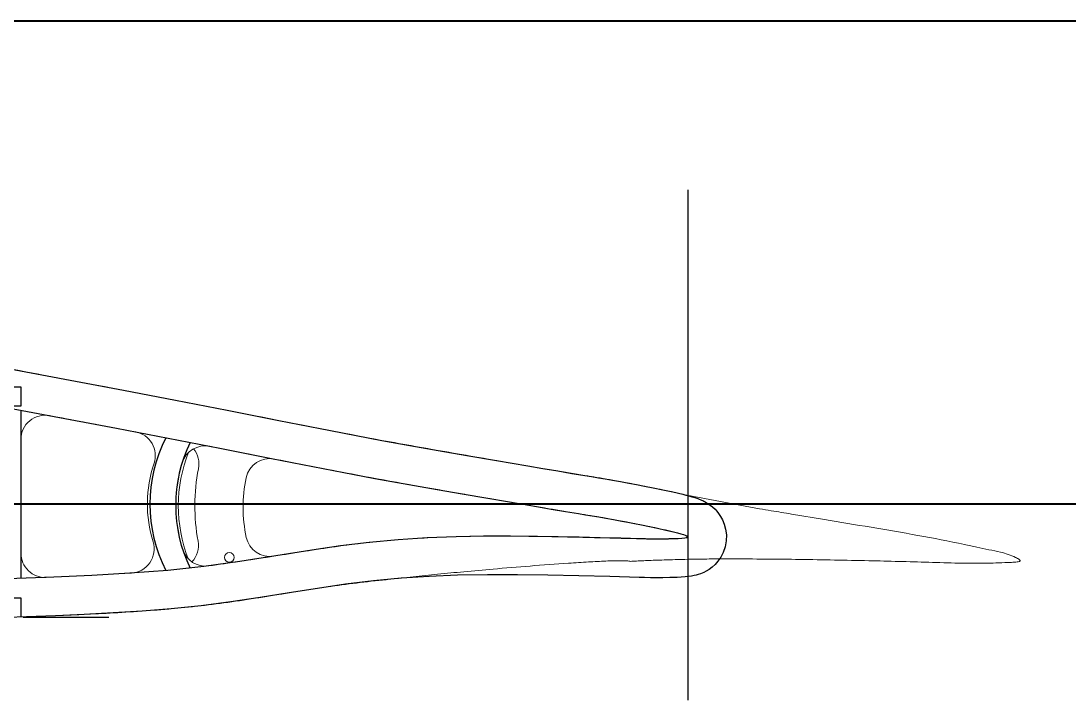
# Model space of a CAD drawing. Header units: millimetres. Extents: x 0 to 841, y -8 to 594.
# Drawn here: x 40.48 to 62.17, y -3.85 to 10.21 of the extents above; entities that cross this region are included whole.
import ezdxf

# ---------------------------------------------------------------- set-up
doc = ezdxf.new("R2010")
doc.units = ezdxf.units.MM
doc.linetypes.add('CENTERX2', pattern=[20.32, 12.7, -2.54, 2.54, -2.54])

msp = doc.modelspace()

# ---------------------------------------------------------------- linework, layer by layer
at = {"color": 7, "linetype": 'Continuous', "lineweight": 40}
for p, q in [((25.079, 10.215), (831.079, 10.215)), ((0.079, 0.215), (841.079, 0.215))]:
    msp.add_line(p, q, dxfattribs=at)
at = {"color": 7, "linetype": 'CENTERX2'}
for p, q in [((54.284, 6.716), (54.284, -3.846)), ((54.284, 6.716), (54.284, -3.846)), ((54.284, 6.716), (54.284, -3.846)), ((54.284, 6.716), (54.284, -3.846)), ((54.284, 6.716), (54.284, -3.846)), ((54.284, 6.716), (54.284, -3.846)), ((54.284, 6.716), (54.284, -3.846)), ((54.284, 6.716), (54.284, -3.846)), ((-0.11, -2.132), (42.301, -2.132)), ((-0.11, -2.132), (42.301, -2.132)), ((-0.11, -2.132), (42.301, -2.132)), ((-0.11, -2.132), (42.301, -2.132)), ((-0.11, -2.132), (42.301, -2.132)), ((-0.11, -2.132), (42.301, -2.132)), ((-0.11, -2.132), (42.301, -2.132)), ((-0.11, -2.132), (42.301, -2.132))]:
    msp.add_line(p, q, dxfattribs=at)
at = {"color": 7, "linetype": 'Continuous'}
for p, q in [((40.084, 2.64), (40.484, 2.64)), ((40.084, 2.64), (40.484, 2.64)), ((40.084, 2.64), (40.484, 2.64)), ((40.084, 2.64), (40.484, 2.64)), ((40.084, 2.64), (40.484, 2.64)), ((40.084, 2.64), (40.484, 2.64)), ((40.084, 2.64), (40.484, 2.64)), ((40.084, 2.64), (40.484, 2.64)), ((40.484, 2.64), (40.484, 2.24)), ((40.484, 2.64), (40.484, 2.24)), ((40.484, 2.64), (40.484, 2.24)), ((40.484, 2.64), (40.484, 2.24)), ((40.484, 2.64), (40.484, 2.24)), ((40.484, 2.64), (40.484, 2.24)), ((40.484, 2.64), (40.484, 2.24)), ((40.484, 2.64), (40.484, 2.24)), ((40.484, 2.24), (40.084, 2.24)), ((40.484, 2.24), (40.084, 2.24)), ((40.484, 2.24), (40.084, 2.24)), ((40.484, 2.24), (40.084, 2.24)), ((40.484, 2.24), (40.084, 2.24)), ((40.484, 2.24), (40.084, 2.24)), ((40.484, 2.24), (40.084, 2.24)), ((40.484, 2.24), (40.084, 2.24)), ((40.484, 2.154), (40.484, -1.326)), ((40.484, 2.154), (40.484, -1.326)), ((40.484, 2.154), (40.484, -1.326)), ((40.484, 2.154), (40.484, -1.326)), ((40.484, 2.154), (40.484, -1.326)), ((40.484, 2.154), (40.484, -1.326)), ((40.484, 2.154), (40.484, -1.326)), ((40.484, 2.154), (40.484, -1.326)), ((40.084, -1.726), (40.484, -1.726)), ((40.084, -1.726), (40.484, -1.726)), ((40.084, -1.726), (40.484, -1.726)), ((40.084, -1.726), (40.484, -1.726)), ((40.084, -1.726), (40.484, -1.726)), ((40.084, -1.726), (40.484, -1.726)), ((40.084, -1.726), (40.484, -1.726)), ((40.084, -1.726), (40.484, -1.726)), ((40.484, -1.726), (40.484, -2.126)), ((40.484, -1.726), (40.484, -2.126)), ((40.484, -1.726), (40.484, -2.126)), ((40.484, -1.726), (40.484, -2.126)), ((40.484, -1.726), (40.484, -2.126)), ((40.484, -1.726), (40.484, -2.126)), ((40.484, -1.726), (40.484, -2.126)), ((40.484, -1.726), (40.484, -2.126))]:
    msp.add_line(p, q, dxfattribs=at)
at = {"color": 7, "linetype": 'Continuous', "lineweight": 15}
for p, q in [((54.484, 0.355), (55.471, 0.17)), ((54.484, 0.355), (55.471, 0.17)), ((56.429, 0.006), (57.111, -0.109)), ((56.429, 0.006), (57.111, -0.109)), ((54.724, -0.925), (55.176, -0.922)), ((54.724, -0.925), (55.176, -0.922)), ((42.774, -1.218), (41.004, -1.306)), ((42.774, -1.218), (41.004, -1.306))]:
    msp.add_line(p, q, dxfattribs=at)
at = {"color": 7, "linetype": 'Continuous', "flags": 128}
for points in [[(39.804, 3.097), (42.609, 2.568), (43.682, 2.362), (44.755, 2.153), (45.824, 1.941), (46.893, 1.732), (47.956, 1.531), (48.535, 1.426), (49.116, 1.323), (49.71, 1.219), (50.324, 1.113), (50.649, 1.057), (50.972, 1.002), (51.288, 0.948), (51.593, 0.897), (51.883, 0.848), (52.155, 0.803), (52.295, 0.781), (52.434, 0.758), (52.577, 0.734), (52.728, 0.708), (52.89, 0.679), (53.067, 0.646), (53.22, 0.617), (53.386, 0.585), (53.567, 0.548), (53.766, 0.507), (53.976, 0.463), (54.182, 0.415), (54.245, 0.399), (54.307, 0.383), (54.368, 0.365), (54.429, 0.346), (54.495, 0.324), (54.571, 0.293), (54.593, 0.283), (54.617, 0.271), (54.644, 0.257), (54.674, 0.239), (54.708, 0.218), (54.748, 0.191), (54.794, 0.154), (54.848, 0.104), (54.884, 0.065), (54.923, 0.017), (54.963, -0.042), (55.003, -0.115), (55.04, -0.204), (55.068, -0.307), (55.083, -0.424), (55.081, -0.548), (55.058, -0.671), (55.018, -0.788), (54.966, -0.889), (54.908, -0.973), (54.849, -1.039), (54.792, -1.091), (54.725, -1.142), (54.666, -1.178), (54.614, -1.204), (54.549, -1.232), (54.497, -1.249), (54.455, -1.261), (54.42, -1.27), (54.389, -1.276), (54.362, -1.281), (54.293, -1.29), (54.233, -1.296), (54.064, -1.306), (53.91, -1.311), (53.768, -1.314), (53.635, -1.314), (53.51, -1.313), (53.391, -1.311), (53.278, -1.308), (52.673, -1.29), (52.028, -1.276), (51.39, -1.263), (50.763, -1.254), (50.137, -1.253), (49.516, -1.263), (48.934, -1.286), (48.356, -1.324), (47.78, -1.379), (47.203, -1.449), (46.622, -1.533), (46.035, -1.626), (45.438, -1.722), (44.831, -1.814), (44.214, -1.893), (43.595, -1.957), (42.99, -2.005), (42.39, -2.043), (41.792, -2.074), (41.196, -2.099), (39.597, -2.158)], [(39.804, 3.097), (42.609, 2.568), (43.682, 2.362), (44.755, 2.153), (45.824, 1.941), (46.893, 1.732), (47.956, 1.531), (48.535, 1.426), (49.116, 1.323), (49.71, 1.219), (50.324, 1.113), (50.649, 1.057), (50.972, 1.002), (51.288, 0.948), (51.593, 0.897), (51.883, 0.848), (52.155, 0.803), (52.295, 0.781), (52.434, 0.758), (52.577, 0.734), (52.728, 0.708), (52.89, 0.679), (53.067, 0.646), (53.22, 0.617), (53.386, 0.585), (53.567, 0.548), (53.766, 0.507), (53.976, 0.463), (54.182, 0.415), (54.245, 0.399), (54.307, 0.383), (54.368, 0.365), (54.429, 0.346), (54.495, 0.324), (54.571, 0.293), (54.593, 0.283), (54.617, 0.271), (54.644, 0.257), (54.674, 0.239), (54.708, 0.218), (54.748, 0.191), (54.794, 0.154), (54.848, 0.104), (54.884, 0.065), (54.923, 0.017), (54.963, -0.042), (55.003, -0.115), (55.04, -0.204), (55.068, -0.307), (55.083, -0.424), (55.081, -0.548), (55.058, -0.671), (55.018, -0.788), (54.966, -0.889), (54.908, -0.973), (54.849, -1.039), (54.792, -1.091), (54.725, -1.142), (54.666, -1.178), (54.614, -1.204), (54.549, -1.232), (54.497, -1.249), (54.455, -1.261), (54.42, -1.27), (54.389, -1.276), (54.362, -1.281), (54.293, -1.29), (54.233, -1.296), (54.064, -1.306), (53.91, -1.311), (53.768, -1.314), (53.635, -1.314), (53.51, -1.313), (53.391, -1.311), (53.278, -1.308), (52.673, -1.29), (52.028, -1.276), (51.39, -1.263), (50.763, -1.254), (50.137, -1.253), (49.516, -1.263), (48.934, -1.286), (48.356, -1.324), (47.78, -1.379), (47.203, -1.449), (46.622, -1.533), (46.035, -1.626), (45.438, -1.722), (44.831, -1.814), (44.214, -1.893), (43.595, -1.957), (42.99, -2.005), (42.39, -2.043), (41.792, -2.074), (41.196, -2.099), (39.597, -2.158)], [(39.804, 3.097), (42.609, 2.568), (43.682, 2.362), (44.755, 2.153), (45.824, 1.941), (46.893, 1.732), (47.956, 1.531), (48.535, 1.426), (49.116, 1.323), (49.71, 1.219), (50.324, 1.113), (50.649, 1.057), (50.972, 1.002), (51.288, 0.948), (51.593, 0.897), (51.883, 0.848), (52.155, 0.803), (52.295, 0.781), (52.434, 0.758), (52.577, 0.734), (52.728, 0.708), (52.89, 0.679), (53.067, 0.646), (53.22, 0.617), (53.386, 0.585), (53.567, 0.548), (53.766, 0.507), (53.976, 0.463), (54.182, 0.415), (54.245, 0.399), (54.307, 0.383), (54.368, 0.365), (54.429, 0.346), (54.495, 0.324), (54.571, 0.293), (54.593, 0.283), (54.617, 0.271), (54.644, 0.257), (54.674, 0.239), (54.708, 0.218), (54.748, 0.191), (54.794, 0.154), (54.848, 0.104), (54.884, 0.065), (54.923, 0.017), (54.963, -0.042), (55.003, -0.115), (55.04, -0.204), (55.068, -0.307), (55.083, -0.424), (55.081, -0.548), (55.058, -0.671), (55.018, -0.788), (54.966, -0.889), (54.908, -0.973), (54.849, -1.039), (54.792, -1.091), (54.725, -1.142), (54.666, -1.178), (54.614, -1.204), (54.549, -1.232), (54.497, -1.249), (54.455, -1.261), (54.42, -1.27), (54.389, -1.276), (54.362, -1.281), (54.293, -1.29), (54.233, -1.296), (54.064, -1.306), (53.91, -1.311), (53.768, -1.314), (53.635, -1.314), (53.51, -1.313), (53.391, -1.311), (53.278, -1.308), (52.673, -1.29), (52.028, -1.276), (51.39, -1.263), (50.763, -1.254), (50.137, -1.253), (49.516, -1.263), (48.934, -1.286), (48.356, -1.324), (47.78, -1.379), (47.203, -1.449), (46.622, -1.533), (46.035, -1.626), (45.438, -1.722), (44.831, -1.814), (44.214, -1.893), (43.595, -1.957), (42.99, -2.005), (42.39, -2.043), (41.792, -2.074), (41.196, -2.099), (39.597, -2.158)], [(39.804, 3.097), (42.609, 2.568), (43.682, 2.362), (44.755, 2.153), (45.824, 1.941), (46.893, 1.732), (47.956, 1.531), (48.535, 1.426), (49.116, 1.323), (49.71, 1.219), (50.324, 1.113), (50.649, 1.057), (50.972, 1.002), (51.288, 0.948), (51.593, 0.897), (51.883, 0.848), (52.155, 0.803), (52.295, 0.781), (52.434, 0.758), (52.577, 0.734), (52.728, 0.708), (52.89, 0.679), (53.067, 0.646), (53.22, 0.617), (53.386, 0.585), (53.567, 0.548), (53.766, 0.507), (53.976, 0.463), (54.182, 0.415), (54.245, 0.399), (54.307, 0.383), (54.368, 0.365), (54.429, 0.346), (54.495, 0.324), (54.571, 0.293), (54.593, 0.283), (54.617, 0.271), (54.644, 0.257), (54.674, 0.239), (54.708, 0.218), (54.748, 0.191), (54.794, 0.154), (54.848, 0.104), (54.884, 0.065), (54.923, 0.017), (54.963, -0.042), (55.003, -0.115), (55.04, -0.204), (55.068, -0.307), (55.083, -0.424), (55.081, -0.548), (55.058, -0.671), (55.018, -0.788), (54.966, -0.889), (54.908, -0.973), (54.849, -1.039), (54.792, -1.091), (54.725, -1.142), (54.666, -1.178), (54.614, -1.204), (54.549, -1.232), (54.497, -1.249), (54.455, -1.261), (54.42, -1.27), (54.389, -1.276), (54.362, -1.281), (54.293, -1.29), (54.233, -1.296), (54.064, -1.306), (53.91, -1.311), (53.768, -1.314), (53.635, -1.314), (53.51, -1.313), (53.391, -1.311), (53.278, -1.308), (52.673, -1.29), (52.028, -1.276), (51.39, -1.263), (50.763, -1.254), (50.137, -1.253), (49.516, -1.263), (48.934, -1.286), (48.356, -1.324), (47.78, -1.379), (47.203, -1.449), (46.622, -1.533), (46.035, -1.626), (45.438, -1.722), (44.831, -1.814), (44.214, -1.893), (43.595, -1.957), (42.99, -2.005), (42.39, -2.043), (41.792, -2.074), (41.196, -2.099), (39.597, -2.158)], [(39.804, 3.097), (42.609, 2.568), (43.682, 2.362), (44.755, 2.153), (45.824, 1.941), (46.893, 1.732), (47.956, 1.531), (48.535, 1.426), (49.116, 1.323), (49.71, 1.219), (50.324, 1.113), (50.649, 1.057), (50.972, 1.002), (51.288, 0.948), (51.593, 0.897), (51.883, 0.848), (52.155, 0.803), (52.295, 0.781), (52.434, 0.758), (52.577, 0.734), (52.728, 0.708), (52.89, 0.679), (53.067, 0.646), (53.22, 0.617), (53.386, 0.585), (53.567, 0.548), (53.766, 0.507), (53.976, 0.463), (54.182, 0.415), (54.245, 0.399), (54.307, 0.383), (54.368, 0.365), (54.429, 0.346), (54.495, 0.324), (54.571, 0.293), (54.593, 0.283), (54.617, 0.271), (54.644, 0.257), (54.674, 0.239), (54.708, 0.218), (54.748, 0.191), (54.794, 0.154), (54.848, 0.104), (54.884, 0.065), (54.923, 0.017), (54.963, -0.042), (55.003, -0.115), (55.04, -0.204), (55.068, -0.307), (55.083, -0.424), (55.081, -0.548), (55.058, -0.671), (55.018, -0.788), (54.966, -0.889), (54.908, -0.973), (54.849, -1.039), (54.792, -1.091), (54.725, -1.142), (54.666, -1.178), (54.614, -1.204), (54.549, -1.232), (54.497, -1.249), (54.455, -1.261), (54.42, -1.27), (54.389, -1.276), (54.362, -1.281), (54.293, -1.29), (54.233, -1.296), (54.064, -1.306), (53.91, -1.311), (53.768, -1.314), (53.635, -1.314), (53.51, -1.313), (53.391, -1.311), (53.278, -1.308), (52.673, -1.29), (52.028, -1.276), (51.39, -1.263), (50.763, -1.254), (50.137, -1.253), (49.516, -1.263), (48.934, -1.286), (48.356, -1.324), (47.78, -1.379), (47.203, -1.449), (46.622, -1.533), (46.035, -1.626), (45.438, -1.722), (44.831, -1.814), (44.214, -1.893), (43.595, -1.957), (42.99, -2.005), (42.39, -2.043), (41.792, -2.074), (41.196, -2.099), (39.597, -2.158)], [(39.804, 3.097), (42.609, 2.568), (43.682, 2.362), (44.755, 2.153), (45.824, 1.941), (46.893, 1.732), (47.956, 1.531), (48.535, 1.426), (49.116, 1.323), (49.71, 1.219), (50.324, 1.113), (50.649, 1.057), (50.972, 1.002), (51.288, 0.948), (51.593, 0.897), (51.883, 0.848), (52.155, 0.803), (52.295, 0.781), (52.434, 0.758), (52.577, 0.734), (52.728, 0.708), (52.89, 0.679), (53.067, 0.646), (53.22, 0.617), (53.386, 0.585), (53.567, 0.548), (53.766, 0.507), (53.976, 0.463), (54.182, 0.415), (54.245, 0.399), (54.307, 0.383), (54.368, 0.365), (54.429, 0.346), (54.495, 0.324), (54.571, 0.293), (54.593, 0.283), (54.617, 0.271), (54.644, 0.257), (54.674, 0.239), (54.708, 0.218), (54.748, 0.191), (54.794, 0.154), (54.848, 0.104), (54.884, 0.065), (54.923, 0.017), (54.963, -0.042), (55.003, -0.115), (55.04, -0.204), (55.068, -0.307), (55.083, -0.424), (55.081, -0.548), (55.058, -0.671), (55.018, -0.788), (54.966, -0.889), (54.908, -0.973), (54.849, -1.039), (54.792, -1.091), (54.725, -1.142), (54.666, -1.178), (54.614, -1.204), (54.549, -1.232), (54.497, -1.249), (54.455, -1.261), (54.42, -1.27), (54.389, -1.276), (54.362, -1.281), (54.293, -1.29), (54.233, -1.296), (54.064, -1.306), (53.91, -1.311), (53.768, -1.314), (53.635, -1.314), (53.51, -1.313), (53.391, -1.311), (53.278, -1.308), (52.673, -1.29), (52.028, -1.276), (51.39, -1.263), (50.763, -1.254), (50.137, -1.253), (49.516, -1.263), (48.934, -1.286), (48.356, -1.324), (47.78, -1.379), (47.203, -1.449), (46.622, -1.533), (46.035, -1.626), (45.438, -1.722), (44.831, -1.814), (44.214, -1.893), (43.595, -1.957), (42.99, -2.005), (42.39, -2.043), (41.792, -2.074), (41.196, -2.099), (39.597, -2.158)], [(39.804, 3.097), (42.609, 2.568), (43.682, 2.362), (44.755, 2.153), (45.824, 1.941), (46.893, 1.732), (47.956, 1.531), (48.535, 1.426), (49.116, 1.323), (49.71, 1.219), (50.324, 1.113), (50.649, 1.057), (50.972, 1.002), (51.288, 0.948), (51.593, 0.897), (51.883, 0.848), (52.155, 0.803), (52.295, 0.781), (52.434, 0.758), (52.577, 0.734), (52.728, 0.708), (52.89, 0.679), (53.067, 0.646), (53.22, 0.617), (53.386, 0.585), (53.567, 0.548), (53.766, 0.507), (53.976, 0.463), (54.182, 0.415), (54.245, 0.399), (54.307, 0.383), (54.368, 0.365), (54.429, 0.346), (54.495, 0.324), (54.571, 0.293), (54.593, 0.283), (54.617, 0.271), (54.644, 0.257), (54.674, 0.239), (54.708, 0.218), (54.748, 0.191), (54.794, 0.154), (54.848, 0.104), (54.884, 0.065), (54.923, 0.017), (54.963, -0.042), (55.003, -0.115), (55.04, -0.204), (55.068, -0.307), (55.083, -0.424), (55.081, -0.548), (55.058, -0.671), (55.018, -0.788), (54.966, -0.889), (54.908, -0.973), (54.849, -1.039), (54.792, -1.091), (54.725, -1.142), (54.666, -1.178), (54.614, -1.204), (54.549, -1.232), (54.497, -1.249), (54.455, -1.261), (54.42, -1.27), (54.389, -1.276), (54.362, -1.281), (54.293, -1.29), (54.233, -1.296), (54.064, -1.306), (53.91, -1.311), (53.768, -1.314), (53.635, -1.314), (53.51, -1.313), (53.391, -1.311), (53.278, -1.308), (52.673, -1.29), (52.028, -1.276), (51.39, -1.263), (50.763, -1.254), (50.137, -1.253), (49.516, -1.263), (48.934, -1.286), (48.356, -1.324), (47.78, -1.379), (47.203, -1.449), (46.622, -1.533), (46.035, -1.626), (45.438, -1.722), (44.831, -1.814), (44.214, -1.893), (43.595, -1.957), (42.99, -2.005), (42.39, -2.043), (41.792, -2.074), (41.196, -2.099), (39.597, -2.158)], [(39.804, 3.097), (42.609, 2.568), (43.682, 2.362), (44.755, 2.153), (45.824, 1.941), (46.893, 1.732), (47.956, 1.531), (48.535, 1.426), (49.116, 1.323), (49.71, 1.219), (50.324, 1.113), (50.649, 1.057), (50.972, 1.002), (51.288, 0.948), (51.593, 0.897), (51.883, 0.848), (52.155, 0.803), (52.295, 0.781), (52.434, 0.758), (52.577, 0.734), (52.728, 0.708), (52.89, 0.679), (53.067, 0.646), (53.22, 0.617), (53.386, 0.585), (53.567, 0.548), (53.766, 0.507), (53.976, 0.463), (54.182, 0.415), (54.245, 0.399), (54.307, 0.383), (54.368, 0.365), (54.429, 0.346), (54.495, 0.324), (54.571, 0.293), (54.593, 0.283), (54.617, 0.271), (54.644, 0.257), (54.674, 0.239), (54.708, 0.218), (54.748, 0.191), (54.794, 0.154), (54.848, 0.104), (54.884, 0.065), (54.923, 0.017), (54.963, -0.042), (55.003, -0.115), (55.04, -0.204), (55.068, -0.307), (55.083, -0.424), (55.081, -0.548), (55.058, -0.671), (55.018, -0.788), (54.966, -0.889), (54.908, -0.973), (54.849, -1.039), (54.792, -1.091), (54.725, -1.142), (54.666, -1.178), (54.614, -1.204), (54.549, -1.232), (54.497, -1.249), (54.455, -1.261), (54.42, -1.27), (54.389, -1.276), (54.362, -1.281), (54.293, -1.29), (54.233, -1.296), (54.064, -1.306), (53.91, -1.311), (53.768, -1.314), (53.635, -1.314), (53.51, -1.313), (53.391, -1.311), (53.278, -1.308), (52.673, -1.29), (52.028, -1.276), (51.39, -1.263), (50.763, -1.254), (50.137, -1.253), (49.516, -1.263), (48.934, -1.286), (48.356, -1.324), (47.78, -1.379), (47.203, -1.449), (46.622, -1.533), (46.035, -1.626), (45.438, -1.722), (44.831, -1.814), (44.214, -1.893), (43.595, -1.957), (42.99, -2.005), (42.39, -2.043), (41.792, -2.074), (41.196, -2.099), (39.597, -2.158)], [(39.656, 2.31), (42.46, 1.782), (43.531, 1.577), (44.6, 1.368), (45.669, 1.157), (46.741, 0.947), (47.811, 0.744), (48.393, 0.638), (48.978, 0.535), (49.573, 0.431), (50.188, 0.325), (50.513, 0.269), (50.837, 0.214), (51.154, 0.16), (51.46, 0.108), (51.752, 0.059), (52.025, 0.014), (52.165, -0.009), (52.303, -0.032), (52.444, -0.055), (52.59, -0.08), (52.747, -0.108), (52.92, -0.14), (53.046, -0.164), (53.182, -0.191), (53.33, -0.22), (53.49, -0.252), (53.661, -0.288), (53.832, -0.325), (53.991, -0.362), (54.071, -0.382), (54.141, -0.402), (54.199, -0.42), (54.23, -0.432), (54.255, -0.443), (54.279, -0.458), (54.284, -0.47), (54.273, -0.481), (54.253, -0.487), (54.224, -0.493), (54.164, -0.499), (54.032, -0.507), (53.892, -0.511), (53.76, -0.514), (53.637, -0.514), (53.521, -0.513), (53.409, -0.511), (53.301, -0.508), (52.899, -0.496), (52.471, -0.485), (52.034, -0.476), (51.603, -0.467), (51.176, -0.459), (50.617, -0.453), (50.056, -0.453), (49.494, -0.463), (48.892, -0.487), (48.292, -0.527), (47.693, -0.583), (47.096, -0.656), (46.501, -0.742), (45.758, -0.86), (45.016, -0.978), (44.271, -1.081), (43.523, -1.16), (42.738, -1.22), (41.951, -1.265), (41.164, -1.3), (39.248, -1.371)], [(39.656, 2.31), (42.46, 1.782), (43.531, 1.577), (44.6, 1.368), (45.669, 1.157), (46.741, 0.947), (47.811, 0.744), (48.393, 0.638), (48.978, 0.535), (49.573, 0.431), (50.188, 0.325), (50.513, 0.269), (50.837, 0.214), (51.154, 0.16), (51.46, 0.108), (51.752, 0.059), (52.025, 0.014), (52.165, -0.009), (52.303, -0.032), (52.444, -0.055), (52.59, -0.08), (52.747, -0.108), (52.92, -0.14), (53.046, -0.164), (53.182, -0.191), (53.33, -0.22), (53.49, -0.252), (53.661, -0.288), (53.832, -0.325), (53.991, -0.362), (54.071, -0.382), (54.141, -0.402), (54.199, -0.42), (54.23, -0.432), (54.255, -0.443), (54.279, -0.458), (54.284, -0.47), (54.273, -0.481), (54.253, -0.487), (54.224, -0.493), (54.164, -0.499), (54.032, -0.507), (53.892, -0.511), (53.76, -0.514), (53.637, -0.514), (53.521, -0.513), (53.409, -0.511), (53.301, -0.508), (52.899, -0.496), (52.471, -0.485), (52.034, -0.476), (51.603, -0.467), (51.176, -0.459), (50.617, -0.453), (50.056, -0.453), (49.494, -0.463), (48.892, -0.487), (48.292, -0.527), (47.693, -0.583), (47.096, -0.656), (46.501, -0.742), (45.758, -0.86), (45.016, -0.978), (44.271, -1.081), (43.523, -1.16), (42.738, -1.22), (41.951, -1.265), (41.164, -1.3), (39.248, -1.371)], [(39.656, 2.31), (42.46, 1.782), (43.531, 1.577), (44.6, 1.368), (45.669, 1.157), (46.741, 0.947), (47.811, 0.744), (48.393, 0.638), (48.978, 0.535), (49.573, 0.431), (50.188, 0.325), (50.513, 0.269), (50.837, 0.214), (51.154, 0.16), (51.46, 0.108), (51.752, 0.059), (52.025, 0.014), (52.165, -0.009), (52.303, -0.032), (52.444, -0.055), (52.59, -0.08), (52.747, -0.108), (52.92, -0.14), (53.046, -0.164), (53.182, -0.191), (53.33, -0.22), (53.49, -0.252), (53.661, -0.288), (53.832, -0.325), (53.991, -0.362), (54.071, -0.382), (54.141, -0.402), (54.199, -0.42), (54.23, -0.432), (54.255, -0.443), (54.279, -0.458), (54.284, -0.47), (54.273, -0.481), (54.253, -0.487), (54.224, -0.493), (54.164, -0.499), (54.032, -0.507), (53.892, -0.511), (53.76, -0.514), (53.637, -0.514), (53.521, -0.513), (53.409, -0.511), (53.301, -0.508), (52.899, -0.496), (52.471, -0.485), (52.034, -0.476), (51.603, -0.467), (51.176, -0.459), (50.617, -0.453), (50.056, -0.453), (49.494, -0.463), (48.892, -0.487), (48.292, -0.527), (47.693, -0.583), (47.096, -0.656), (46.501, -0.742), (45.758, -0.86), (45.016, -0.978), (44.271, -1.081), (43.523, -1.16), (42.738, -1.22), (41.951, -1.265), (41.164, -1.3), (39.248, -1.371)], [(39.656, 2.31), (42.46, 1.782), (43.531, 1.577), (44.6, 1.368), (45.669, 1.157), (46.741, 0.947), (47.811, 0.744), (48.393, 0.638), (48.978, 0.535), (49.573, 0.431), (50.188, 0.325), (50.513, 0.269), (50.837, 0.214), (51.154, 0.16), (51.46, 0.108), (51.752, 0.059), (52.025, 0.014), (52.165, -0.009), (52.303, -0.032), (52.444, -0.055), (52.59, -0.08), (52.747, -0.108), (52.92, -0.14), (53.046, -0.164), (53.182, -0.191), (53.33, -0.22), (53.49, -0.252), (53.661, -0.288), (53.832, -0.325), (53.991, -0.362), (54.071, -0.382), (54.141, -0.402), (54.199, -0.42), (54.23, -0.432), (54.255, -0.443), (54.279, -0.458), (54.284, -0.47), (54.273, -0.481), (54.253, -0.487), (54.224, -0.493), (54.164, -0.499), (54.032, -0.507), (53.892, -0.511), (53.76, -0.514), (53.637, -0.514), (53.521, -0.513), (53.409, -0.511), (53.301, -0.508), (52.899, -0.496), (52.471, -0.485), (52.034, -0.476), (51.603, -0.467), (51.176, -0.459), (50.617, -0.453), (50.056, -0.453), (49.494, -0.463), (48.892, -0.487), (48.292, -0.527), (47.693, -0.583), (47.096, -0.656), (46.501, -0.742), (45.758, -0.86), (45.016, -0.978), (44.271, -1.081), (43.523, -1.16), (42.738, -1.22), (41.951, -1.265), (41.164, -1.3), (39.248, -1.371)], [(39.656, 2.31), (42.46, 1.782), (43.531, 1.577), (44.6, 1.368), (45.669, 1.157), (46.741, 0.947), (47.811, 0.744), (48.393, 0.638), (48.978, 0.535), (49.573, 0.431), (50.188, 0.325), (50.513, 0.269), (50.837, 0.214), (51.154, 0.16), (51.46, 0.108), (51.752, 0.059), (52.025, 0.014), (52.165, -0.009), (52.303, -0.032), (52.444, -0.055), (52.59, -0.08), (52.747, -0.108), (52.92, -0.14), (53.046, -0.164), (53.182, -0.191), (53.33, -0.22), (53.49, -0.252), (53.661, -0.288), (53.832, -0.325), (53.991, -0.362), (54.071, -0.382), (54.141, -0.402), (54.199, -0.42), (54.23, -0.432), (54.255, -0.443), (54.279, -0.458), (54.284, -0.47), (54.273, -0.481), (54.253, -0.487), (54.224, -0.493), (54.164, -0.499), (54.032, -0.507), (53.892, -0.511), (53.76, -0.514), (53.637, -0.514), (53.521, -0.513), (53.409, -0.511), (53.301, -0.508), (52.899, -0.496), (52.471, -0.485), (52.034, -0.476), (51.603, -0.467), (51.176, -0.459), (50.617, -0.453), (50.056, -0.453), (49.494, -0.463), (48.892, -0.487), (48.292, -0.527), (47.693, -0.583), (47.096, -0.656), (46.501, -0.742), (45.758, -0.86), (45.016, -0.978), (44.271, -1.081), (43.523, -1.16), (42.738, -1.22), (41.951, -1.265), (41.164, -1.3), (39.248, -1.371)], [(39.656, 2.31), (42.46, 1.782), (43.531, 1.577), (44.6, 1.368), (45.669, 1.157), (46.741, 0.947), (47.811, 0.744), (48.393, 0.638), (48.978, 0.535), (49.573, 0.431), (50.188, 0.325), (50.513, 0.269), (50.837, 0.214), (51.154, 0.16), (51.46, 0.108), (51.752, 0.059), (52.025, 0.014), (52.165, -0.009), (52.303, -0.032), (52.444, -0.055), (52.59, -0.08), (52.747, -0.108), (52.92, -0.14), (53.046, -0.164), (53.182, -0.191), (53.33, -0.22), (53.49, -0.252), (53.661, -0.288), (53.832, -0.325), (53.991, -0.362), (54.071, -0.382), (54.141, -0.402), (54.199, -0.42), (54.23, -0.432), (54.255, -0.443), (54.279, -0.458), (54.284, -0.47), (54.273, -0.481), (54.253, -0.487), (54.224, -0.493), (54.164, -0.499), (54.032, -0.507), (53.892, -0.511), (53.76, -0.514), (53.637, -0.514), (53.521, -0.513), (53.409, -0.511), (53.301, -0.508), (52.899, -0.496), (52.471, -0.485), (52.034, -0.476), (51.603, -0.467), (51.176, -0.459), (50.617, -0.453), (50.056, -0.453), (49.494, -0.463), (48.892, -0.487), (48.292, -0.527), (47.693, -0.583), (47.096, -0.656), (46.501, -0.742), (45.758, -0.86), (45.016, -0.978), (44.271, -1.081), (43.523, -1.16), (42.738, -1.22), (41.951, -1.265), (41.164, -1.3), (39.248, -1.371)], [(39.656, 2.31), (42.46, 1.782), (43.531, 1.577), (44.6, 1.368), (45.669, 1.157), (46.741, 0.947), (47.811, 0.744), (48.393, 0.638), (48.978, 0.535), (49.573, 0.431), (50.188, 0.325), (50.513, 0.269), (50.837, 0.214), (51.154, 0.16), (51.46, 0.108), (51.752, 0.059), (52.025, 0.014), (52.165, -0.009), (52.303, -0.032), (52.444, -0.055), (52.59, -0.08), (52.747, -0.108), (52.92, -0.14), (53.046, -0.164), (53.182, -0.191), (53.33, -0.22), (53.49, -0.252), (53.661, -0.288), (53.832, -0.325), (53.991, -0.362), (54.071, -0.382), (54.141, -0.402), (54.199, -0.42), (54.23, -0.432), (54.255, -0.443), (54.279, -0.458), (54.284, -0.47), (54.273, -0.481), (54.253, -0.487), (54.224, -0.493), (54.164, -0.499), (54.032, -0.507), (53.892, -0.511), (53.76, -0.514), (53.637, -0.514), (53.521, -0.513), (53.409, -0.511), (53.301, -0.508), (52.899, -0.496), (52.471, -0.485), (52.034, -0.476), (51.603, -0.467), (51.176, -0.459), (50.617, -0.453), (50.056, -0.453), (49.494, -0.463), (48.892, -0.487), (48.292, -0.527), (47.693, -0.583), (47.096, -0.656), (46.501, -0.742), (45.758, -0.86), (45.016, -0.978), (44.271, -1.081), (43.523, -1.16), (42.738, -1.22), (41.951, -1.265), (41.164, -1.3), (39.248, -1.371)], [(39.656, 2.31), (42.46, 1.782), (43.531, 1.577), (44.6, 1.368), (45.669, 1.157), (46.741, 0.947), (47.811, 0.744), (48.393, 0.638), (48.978, 0.535), (49.573, 0.431), (50.188, 0.325), (50.513, 0.269), (50.837, 0.214), (51.154, 0.16), (51.46, 0.108), (51.752, 0.059), (52.025, 0.014), (52.165, -0.009), (52.303, -0.032), (52.444, -0.055), (52.59, -0.08), (52.747, -0.108), (52.92, -0.14), (53.046, -0.164), (53.182, -0.191), (53.33, -0.22), (53.49, -0.252), (53.661, -0.288), (53.832, -0.325), (53.991, -0.362), (54.071, -0.382), (54.141, -0.402), (54.199, -0.42), (54.23, -0.432), (54.255, -0.443), (54.279, -0.458), (54.284, -0.47), (54.273, -0.481), (54.253, -0.487), (54.224, -0.493), (54.164, -0.499), (54.032, -0.507), (53.892, -0.511), (53.76, -0.514), (53.637, -0.514), (53.521, -0.513), (53.409, -0.511), (53.301, -0.508), (52.899, -0.496), (52.471, -0.485), (52.034, -0.476), (51.603, -0.467), (51.176, -0.459), (50.617, -0.453), (50.056, -0.453), (49.494, -0.463), (48.892, -0.487), (48.292, -0.527), (47.693, -0.583), (47.096, -0.656), (46.501, -0.742), (45.758, -0.86), (45.016, -0.978), (44.271, -1.081), (43.523, -1.16), (42.738, -1.22), (41.951, -1.265), (41.164, -1.3), (39.248, -1.371)]]:
    msp.add_lwpolyline(points, dxfattribs=at)
at = {"color": 7, "linetype": 'Continuous', "lineweight": 15}
msp.add_circle((44.796, -0.893), 0.1, dxfattribs=at)
msp.add_circle((44.796, -0.893), 0.1, dxfattribs=at)
for centre, radius, start, end in [((40.984, 1.551), 0.5, 79.3386, 180), ((40.984, 1.551), 0.5, 79.3386, 180), ((42.765, 1.215), 0.5, 341.4449, 79.2015), ((42.765, 1.215), 0.5, 341.4449, 79.2015), ((44.297, 0.918), 0.5, 78.9003, 162.993), ((44.297, 0.918), 0.5, 78.9003, 162.993), ((43.667, 1.041), 0.5, 348.9325, 39.0543), ((43.667, 1.041), 0.5, 348.9325, 39.0543), ((46.741, 0.171), 3, 158.2364, 201.376), ((46.741, 0.171), 3, 158.2364, 201.376), ((45.633, 0.654), 0.5, 78.8004, 168.33), ((45.633, 0.654), 0.5, 78.8004, 168.33), ((45.755, 0.211), 2.654, 161.4449, 197.1536), ((45.755, 0.211), 2.654, 161.4449, 197.1536), ((46.687, 0.187), 3, 162.993, 197.6999), ((46.687, 0.187), 3, 162.993, 197.6999), ((48.093, 0.175), 4.01, 168.9325, 190.4871), ((48.093, 0.175), 4.01, 168.9325, 190.4871), ((48.082, 0.148), 3, 168.33, 192.049), ((48.082, 0.148), 3, 168.33, 192.049), ((42.741, -0.719), 0.5, 273.7726, 17.1536), ((42.741, -0.719), 0.5, 273.7726, 17.1536), ((43.658, -0.645), 0.5, 317.0468, 10.4871), ((43.658, -0.645), 0.5, 317.0468, 10.4871), ((45.637, -0.374), 0.5, 192.049, 279.1972), ((45.637, -0.374), 0.5, 192.049, 279.1972), ((40.984, -0.807), 0.5, 180, 272.2179), ((40.984, -0.807), 0.5, 180, 272.2179), ((44.306, -0.573), 0.5, 197.6999, 277.2907), ((44.306, -0.573), 0.5, 197.6999, 277.2907)]:
    msp.add_arc(centre, radius, start, end, dxfattribs=at)
at = {"color": 7, "linetype": 'Continuous'}
for centre, start, end in [((46.151, 0.211), 152.7251, 207.2749), ((46.151, 0.211), 152.7251, 207.2749), ((46.151, 0.211), 152.7251, 207.2749), ((46.151, 0.211), 152.7251, 207.2749), ((46.151, 0.211), 152.7251, 207.2749), ((46.151, 0.211), 152.7251, 207.2749), ((46.151, 0.211), 152.7251, 207.2749), ((46.151, 0.211), 152.7251, 207.2749), ((46.687, 0.187), 154.2848, 205.7152), ((46.687, 0.187), 154.2848, 205.7152), ((46.687, 0.187), 154.2848, 205.7152), ((46.687, 0.187), 154.2848, 205.7152), ((46.687, 0.187), 154.2848, 205.7152), ((46.687, 0.187), 154.2848, 205.7152), ((46.687, 0.187), 154.2848, 205.7152), ((46.687, 0.187), 154.2848, 205.7152)]:
    msp.add_arc(centre, 3, start, end, dxfattribs=at)
at = {"color": 7, "linetype": 'Continuous', "lineweight": 15}
for points, knots in [([(5.132, 3.006), (5.387, 3.256), (5.892, 3.753), (6.751, 4.382), (7.66, 4.919), (8.616, 5.347), (9.692, 5.727), (10.89, 6.043), (12.206, 6.269), (13.644, 6.405), (15.192, 6.456), (16.848, 6.427), (18.492, 6.351), (20.128, 6.234), (21.758, 6.083), (23.925, 5.843), (26.622, 5.477), (29.841, 4.958), (33.044, 4.381), (36.235, 3.776), (39.422, 3.166), (42.442, 2.603), (45.285, 2.051), (47.295, 1.65), (48.647, 1.405), (49.348, 1.282), (50.065, 1.158), (50.789, 1.033), (51.487, 0.914), (52.023, 0.825), (52.407, 0.762), (52.673, 0.718), (52.969, 0.665), (53.319, 0.598), (53.729, 0.516), (54.053, 0.448), (54.237, 0.401), (54.264, 0.394)], [0, 0, 0, 0, 0.021149, 0.042065, 0.063022, 0.083747, 0.10416, 0.130752, 0.157201, 0.183404, 0.216433, 0.249158, 0.281705, 0.314156, 0.34657, 0.378953, 0.443611, 0.508162, 0.572585, 0.636877, 0.701063, 0.765282, 0.819342, 0.873087, 0.886955, 0.900927, 0.915367, 0.930177, 0.944535, 0.957449, 0.962451, 0.967636, 0.973455, 0.98034, 0.988751, 0.99832, 1, 1, 1, 1]), ([(5.132, 3.006), (5.387, 3.256), (5.892, 3.753), (6.751, 4.382), (7.66, 4.919), (8.616, 5.347), (9.692, 5.727), (10.89, 6.043), (12.206, 6.269), (13.644, 6.405), (15.192, 6.456), (16.848, 6.427), (18.492, 6.351), (20.128, 6.234), (21.758, 6.083), (23.925, 5.843), (26.622, 5.477), (29.841, 4.958), (33.044, 4.381), (36.235, 3.776), (39.422, 3.166), (42.442, 2.603), (45.285, 2.051), (47.295, 1.65), (48.647, 1.405), (49.348, 1.282), (50.065, 1.158), (50.789, 1.033), (51.487, 0.914), (52.023, 0.825), (52.407, 0.762), (52.673, 0.718), (52.969, 0.665), (53.319, 0.598), (53.729, 0.516), (54.053, 0.448), (54.237, 0.401), (54.264, 0.394)], [0, 0, 0, 0, 0.021149, 0.042065, 0.063022, 0.083747, 0.10416, 0.130752, 0.157201, 0.183404, 0.216433, 0.249158, 0.281705, 0.314156, 0.34657, 0.378953, 0.443611, 0.508162, 0.572585, 0.636877, 0.701063, 0.765282, 0.819342, 0.873087, 0.886955, 0.900927, 0.915367, 0.930177, 0.944535, 0.957449, 0.962451, 0.967636, 0.973455, 0.98034, 0.988751, 0.99832, 1, 1, 1, 1]), ([(41.077, 2.043), (41.538, 1.956), (42.132, 1.844), (42.726, 1.731), (42.858, 1.706)], [0, 0, 0, 0, 0.776537, 1, 1, 1, 1]), ([(41.077, 2.043), (41.538, 1.956), (42.132, 1.844), (42.726, 1.731), (42.858, 1.706)], [0, 0, 0, 0, 0.776537, 1, 1, 1, 1]), ([(44.393, 1.409), (45.104, 1.267), (46.522, 0.985), (48.166, 0.676), (49.331, 0.473), (50.021, 0.354), (50.716, 0.234), (51.385, 0.12), (51.902, 0.034), (52.275, -0.027), (52.536, -0.07), (52.825, -0.122), (53.166, -0.187), (53.561, -0.266), (53.915, -0.341), (54.15, -0.402), (54.242, -0.436), (54.268, -0.45), (54.277, -0.456), (54.282, -0.461), (54.284, -0.464), (54.285, -0.467), (54.284, -0.47), (54.283, -0.473), (54.281, -0.476), (54.277, -0.478), (54.268, -0.483), (54.25, -0.488), (54.214, -0.495), (54.079, -0.508), (53.857, -0.513), (53.569, -0.515), (52.965, -0.5), (52.03, -0.474), (50.752, -0.449), (49.468, -0.453), (48.184, -0.522), (46.907, -0.671), (45.64, -0.884), (44.793, -1.007), (44.369, -1.069)], [0, 0, 0, 0, 0.1085264, 0.2164155, 0.250425, 0.2854874, 0.321304, 0.3559037, 0.3871554, 0.3997124, 0.4124922, 0.4267209, 0.4436252, 0.4644243, 0.4870528, 0.497812, 0.5008191, 0.5016452, 0.5022633, 0.5024695, 0.502644, 0.5027959, 0.502938, 0.5030876, 0.5032611, 0.5034696, 0.5037208, 0.5047598, 0.5062284, 0.5092561, 0.5250921, 0.5394591, 0.552328, 0.6154852, 0.6795015, 0.7436302, 0.8077197, 0.8718138, 0.9359053, 1, 1, 1, 1]), ([(44.393, 1.409), (45.104, 1.267), (46.522, 0.985), (48.166, 0.676), (49.331, 0.473), (50.021, 0.354), (50.716, 0.234), (51.385, 0.12), (51.902, 0.034), (52.275, -0.027), (52.536, -0.07), (52.825, -0.122), (53.166, -0.187), (53.561, -0.266), (53.915, -0.341), (54.15, -0.402), (54.242, -0.436), (54.268, -0.45), (54.277, -0.456), (54.282, -0.461), (54.284, -0.464), (54.285, -0.467), (54.284, -0.47), (54.283, -0.473), (54.281, -0.476), (54.277, -0.478), (54.268, -0.483), (54.25, -0.488), (54.214, -0.495), (54.079, -0.508), (53.857, -0.513), (53.569, -0.515), (52.965, -0.5), (52.03, -0.474), (50.752, -0.449), (49.468, -0.453), (48.184, -0.522), (46.907, -0.671), (45.64, -0.884), (44.793, -1.007), (44.369, -1.069)], [0, 0, 0, 0, 0.1085264, 0.2164155, 0.250425, 0.2854874, 0.321304, 0.3559037, 0.3871554, 0.3997124, 0.4124922, 0.4267209, 0.4436252, 0.4644243, 0.4870528, 0.497812, 0.5008191, 0.5016452, 0.5022633, 0.5024695, 0.502644, 0.5027959, 0.502938, 0.5030876, 0.5032611, 0.5034696, 0.5037208, 0.5047598, 0.5062284, 0.5092561, 0.5250921, 0.5394591, 0.552328, 0.6154852, 0.6795015, 0.7436302, 0.8077197, 0.8718138, 0.9359053, 1, 1, 1, 1]), ([(54.484, 0.355), (54.435, 0.364), (54.362, 0.377), (54.289, 0.39), (54.264, 0.394)], [0, 0, 0, 0, 0.659777, 1, 1, 1, 1]), ([(54.484, 0.355), (54.435, 0.364), (54.362, 0.377), (54.289, 0.39), (54.264, 0.394)], [0, 0, 0, 0, 0.659777, 1, 1, 1, 1]), ([(56.429, 0.006), (56.36, 0.017), (56.22, 0.04), (56, 0.076), (55.75, 0.119), (55.57, 0.152), (55.471, 0.17)], [0, 0, 0, 0, 0.217407, 0.436574, 0.687446, 1, 1, 1, 1]), ([(56.429, 0.006), (56.36, 0.017), (56.22, 0.04), (56, 0.076), (55.75, 0.119), (55.57, 0.152), (55.471, 0.17)], [0, 0, 0, 0, 0.217407, 0.436574, 0.687446, 1, 1, 1, 1]), ([(55.18, -0.922), (55.656, -0.925), (56.606, -0.93), (57.763, -0.956), (58.651, -0.975), (59.271, -0.991), (59.886, -1.013), (60.368, -1.017), (60.731, -1.005), (60.933, -0.998), (61.077, -0.991), (61.135, -0.982), (61.153, -0.974), (61.157, -0.971), (61.161, -0.968), (61.162, -0.964), (61.163, -0.96), (61.162, -0.956), (61.157, -0.947), (61.128, -0.922), (60.996, -0.858), (60.787, -0.781), (60.514, -0.733), (60.265, -0.681), (59.777, -0.574), (59.047, -0.433), (58.08, -0.268), (57.434, -0.162), (57.111, -0.109)], [0, 0, 0, 0, 0.140435, 0.280876, 0.341983, 0.403115, 0.464107, 0.523949, 0.545372, 0.571734, 0.583595, 0.588148, 0.588766, 0.58929, 0.589729, 0.590111, 0.590487, 0.590899, 0.591379, 0.593331, 0.60205, 0.634745, 0.658692, 0.683697, 0.710002, 0.806574, 0.90334, 1, 1, 1, 1]), ([(55.18, -0.922), (55.656, -0.925), (56.606, -0.93), (57.763, -0.956), (58.651, -0.975), (59.271, -0.991), (59.886, -1.013), (60.368, -1.017), (60.731, -1.005), (60.933, -0.998), (61.077, -0.991), (61.135, -0.982), (61.153, -0.974), (61.157, -0.971), (61.161, -0.968), (61.162, -0.964), (61.163, -0.96), (61.162, -0.956), (61.157, -0.947), (61.128, -0.922), (60.996, -0.858), (60.787, -0.781), (60.514, -0.733), (60.265, -0.681), (59.777, -0.574), (59.047, -0.433), (58.08, -0.268), (57.434, -0.162), (57.111, -0.109)], [0, 0, 0, 0, 0.140435, 0.280876, 0.341983, 0.403115, 0.464107, 0.523949, 0.545372, 0.571734, 0.583595, 0.588148, 0.588766, 0.58929, 0.589729, 0.590111, 0.590487, 0.590899, 0.591379, 0.593331, 0.60205, 0.634745, 0.658692, 0.683697, 0.710002, 0.806574, 0.90334, 1, 1, 1, 1]), ([(53.099, -0.974), (53.088, -0.972), (53.061, -0.965), (52.994, -0.962), (52.834, -0.959), (52.572, -0.968), (52.213, -0.987), (51.689, -1.02), (51.03, -1.069), (50.308, -1.128), (49.67, -1.186), (49.119, -1.24), (48.608, -1.293), (48.279, -1.328), (48.117, -1.345)], [0, 0, 0, 0, 0.0063943, 0.0167303, 0.0403934, 0.1021342, 0.1739204, 0.2566012, 0.4167236, 0.5705611, 0.6918444, 0.8011917, 0.9025845, 1, 1, 1, 1]), ([(53.099, -0.974), (53.088, -0.972), (53.061, -0.965), (52.994, -0.962), (52.834, -0.959), (52.572, -0.968), (52.213, -0.987), (51.689, -1.02), (51.03, -1.069), (50.308, -1.128), (49.67, -1.186), (49.119, -1.24), (48.608, -1.293), (48.279, -1.328), (48.117, -1.345)], [0, 0, 0, 0, 0.0063943, 0.0167303, 0.0403934, 0.1021342, 0.1739204, 0.2566012, 0.4167236, 0.5705611, 0.6918444, 0.8011917, 0.9025845, 1, 1, 1, 1]), ([(53.378, -0.961), (53.326, -0.963), (53.232, -0.967), (53.139, -0.972), (53.099, -0.974)], [0, 0, 0, 0, 0.564256, 1, 1, 1, 1]), ([(53.378, -0.961), (53.326, -0.963), (53.232, -0.967), (53.139, -0.972), (53.099, -0.974)], [0, 0, 0, 0, 0.564256, 1, 1, 1, 1]), ([(53.638, -0.95), (53.59, -0.952), (53.503, -0.955), (53.416, -0.959), (53.378, -0.961)], [0, 0, 0, 0, 0.560008, 1, 1, 1, 1]), ([(53.638, -0.95), (53.59, -0.952), (53.503, -0.955), (53.416, -0.959), (53.378, -0.961)], [0, 0, 0, 0, 0.560008, 1, 1, 1, 1]), ([(54.084, -0.936), (54.006, -0.938), (53.858, -0.943), (53.709, -0.948), (53.638, -0.95)], [0, 0, 0, 0, 0.523199, 1, 1, 1, 1]), ([(54.084, -0.936), (54.006, -0.938), (53.858, -0.943), (53.709, -0.948), (53.638, -0.95)], [0, 0, 0, 0, 0.523199, 1, 1, 1, 1]), ([(54.724, -0.925), (54.604, -0.926), (54.391, -0.929), (54.177, -0.934), (54.084, -0.936)], [0, 0, 0, 0, 0.560006, 1, 1, 1, 1]), ([(54.724, -0.925), (54.604, -0.926), (54.391, -0.929), (54.177, -0.934), (54.084, -0.936)], [0, 0, 0, 0, 0.560006, 1, 1, 1, 1]), ([(55.18, -0.922), (55.18, -0.922), (55.18, -0.922), (55.179, -0.922), (55.179, -0.922), (55.178, -0.922), (55.177, -0.922), (55.176, -0.922)], [0, 0, 0, 0, 0.017542, 0.042162, 0.112329, 0.329873, 1, 1, 1, 1]), ([(55.18, -0.922), (55.18, -0.922), (55.18, -0.922), (55.179, -0.922), (55.179, -0.922), (55.178, -0.922), (55.177, -0.922), (55.176, -0.922)], [0, 0, 0, 0, 0.017542, 0.042162, 0.112329, 0.329873, 1, 1, 1, 1]), ([(55.18, -0.922), (55.18, -0.922), (55.18, -0.922), (55.18, -0.922), (55.18, -0.922)], [0, 0, 0, 0, 0.552071, 1, 1, 1, 1]), ([(55.18, -0.922), (55.18, -0.922), (55.18, -0.922), (55.18, -0.922), (55.18, -0.922)], [0, 0, 0, 0, 0.552071, 1, 1, 1, 1]), ([(48.117, -1.345), (47.71, -1.39), (46.884, -1.481), (45.638, -1.694), (44.36, -1.889), (43.062, -2.008), (41.769, -2.078), (40.911, -2.11), (40.484, -2.126)], [0, 0, 0, 0, 0.160234, 0.324356, 0.493859, 0.664838, 0.833228, 1, 1, 1, 1]), ([(48.117, -1.345), (47.71, -1.39), (46.884, -1.481), (45.638, -1.694), (44.36, -1.889), (43.062, -2.008), (41.769, -2.078), (40.911, -2.11), (40.484, -2.126)], [0, 0, 0, 0, 0.160234, 0.324356, 0.493859, 0.664838, 0.833228, 1, 1, 1, 1])]:
    msp.add_open_spline(points, degree=3, knots=knots, dxfattribs=at)

doc.saveas('drawing.dxf')
